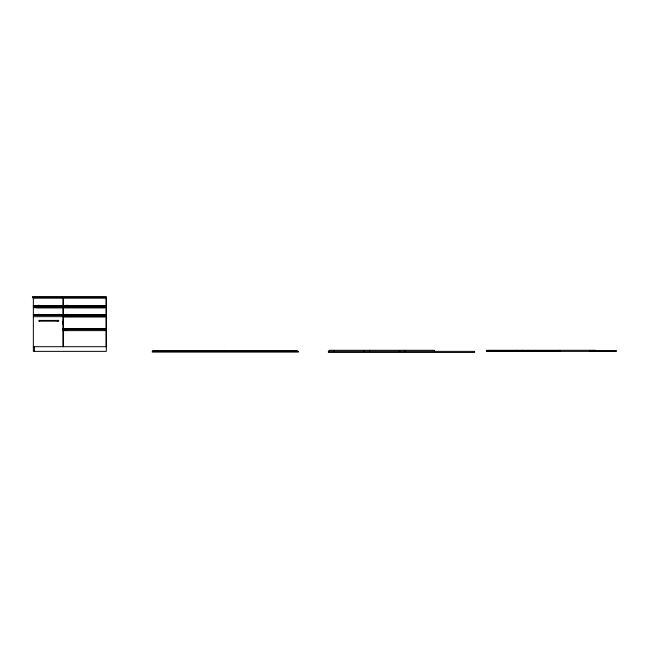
<?xml version="1.0" encoding="UTF-8"?>
<svg xmlns="http://www.w3.org/2000/svg" width="649" height="649" viewBox="0 0 649 649"><rect width="100%" height="100%" fill="white"/><g stroke="black" fill="none" stroke-linecap="round" stroke-linejoin="round"><path stroke-width="0.97" d="M106.314 297.753L32.45 297.753L32.45 296.552L106.314 296.552L106.314 351.369L33.35 351.369L33.35 297.753M33.35 297.932L106.136 297.932L106.136 346.696M33.35 305.72L106.136 305.72M33.35 306.02L106.136 306.02M33.35 306.141L106.136 306.141M33.35 307.634L106.136 307.634M36.044 307.813L62.101 307.813M64.259 307.813L104.7 307.813M33.35 314.765L106.136 314.765M33.35 315.065L106.136 315.065M33.35 315.187L106.136 315.187M33.35 316.68L106.136 316.68M64.259 316.858L104.7 316.858M63.245 328.727L106.136 328.727M64.624 328.783L64.981 329.562M104.343 328.783L103.978 329.562M63.245 329.14L106.136 329.027M64.081 329.562L104.7 329.562M63.724 330.519L67.074 330.519L67.074 329.562M63.245 330.641L106.136 330.641M33.35 346.696L106.314 346.696M486.547 350.59L516.328 350.59M516.92 350.59L559.819 350.59M486.547 351.19L516.328 351.19M516.92 351.19L559.819 351.19M614.514 350.647L614.514 351.369M595.579 351.369L595.579 350.29L486.547 350.29L486.547 351.369L616.55 351.369L616.55 350.647L589.771 350.647L589.771 351.369M591.807 350.647L591.807 351.369M559.819 350.29L559.819 351.369M534.719 350.29L534.719 351.369M528.724 350.29L528.724 351.369M522.615 350.29L522.615 351.369M522.015 350.29L522.015 351.369M516.92 350.29L516.92 351.369M516.328 350.29L516.328 351.369M491.042 350.29L491.042 351.369M434.432 351.369L434.432 350.29L399.687 350.29L399.687 351.369M404.895 350.29L404.895 351.369M399.086 351.369L399.086 350.29L364.34 350.29L364.34 351.369M369.549 350.29L369.549 351.369M363.74 351.369L363.74 350.29L328.994 350.29L328.994 351.369M334.203 350.29L334.203 351.369M297.242 351.369L297.242 350.647L152.864 350.647L152.864 351.369M225.349 350.647L225.349 351.369M224.757 350.647L224.757 351.369M153.221 350.647L153.221 351.369M105.235 305.501L105.235 307.512M105.235 314.546L105.235 316.558M105.235 328.613L105.235 330.617M67.074 305.062L67.074 306.02M67.074 314.108L67.074 315.065M63.724 305.501L63.724 307.512M63.724 314.546L63.724 316.558M63.724 328.613L63.724 330.617M63.245 297.932L63.245 346.696M63.123 297.932L63.123 346.696M62.645 305.501L62.645 307.512M62.645 314.546L62.645 316.558M62.645 321.239L62.645 323.932M62.645 328.613L62.645 330.617M59.286 314.108L59.286 315.065M57.883 320.395L57.883 321.174M39.67 320.395L39.67 321.174M38.859 305.062L38.859 306.02M38.859 314.108L38.859 315.065M35.508 305.501L35.508 307.512M34.429 305.501L34.429 307.74M34.429 346.696L34.429 351.369M58.661 320.395L38.891 320.395L38.891 321.174L58.661 321.174L58.661 320.395M298.443 351.369L152.264 351.369L152.264 352.091L298.443 352.091L298.443 351.369M474.565 351.369L328.394 351.369L328.394 352.448L474.565 352.448L474.565 351.369"/></g></svg>
